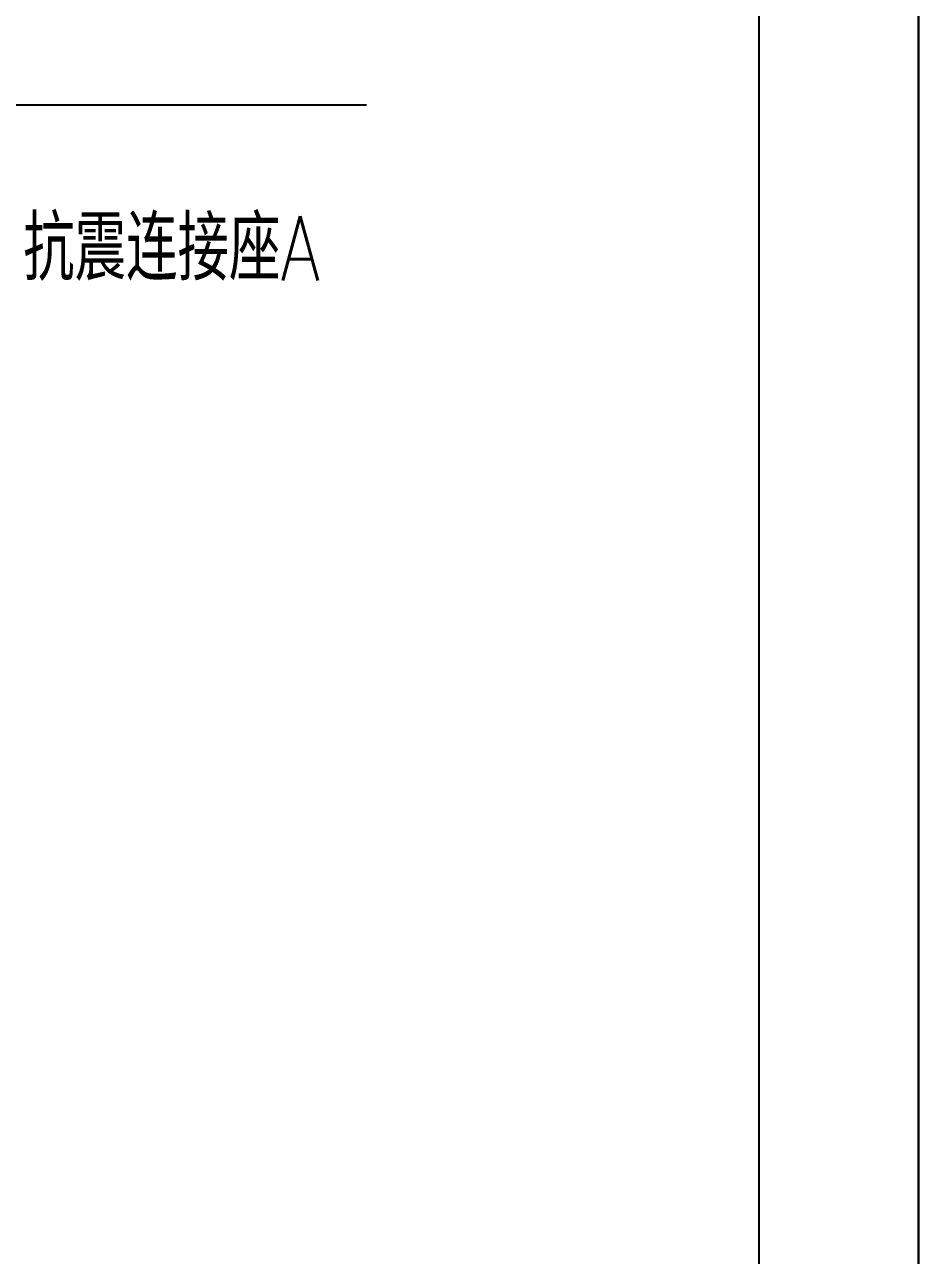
# Model space of a CAD drawing. Extents: x 1031190 to 1725648, y 733081 to 1571294.
# Drawn here: x 1166994 to 1172553, y 1232041 to 1239697 of the extents above; entities that cross this region are included whole.
import ezdxf

# ---------------------------------------------------------------- set-up
doc = ezdxf.new("R2010")
doc.units = 0
doc.header["$LTSCALE"] = 1000
doc.header["$MEASUREMENT"] = 0
doc.layers.add('A-文字', color=3, linetype='Continuous', lineweight=30)
doc.layers.add('bz', color=2, linetype='Continuous')
doc.layers.add('W_DIM', color=4, linetype='Continuous')
doc.styles.add('wwp100', font='txt.shx', dxfattribs={"width": 0.7, "height": 400, "bigfont": 'hztxt.shx'})

msp = doc.modelspace()

# ---------------------------------------------------------------- linework, layer by layer
at = {"color": 7}
msp.add_line((1171562.6, 1222928.1), (1171562.6, 1241937.5), dxfattribs=at)
msp.add_line((1171562.6, 1222928.1), (1171562.6, 1241937.5), dxfattribs=at)
at = {"layer": 'A-文字'}
msp.add_lwpolyline([(1101948.5, 1260917.1), (1172552.7, 1260917.1), (1172552.7, 1203515.5), (1101948.5, 1203515.5)], close=True, dxfattribs=at)
at = {"layer": 'bz'}
msp.add_line((1151048.6, 1239198.1), (1169120.6, 1239198.1), dxfattribs=at)

# ---------------------------------------------------------------- texts
at = {"layer": 'W_DIM', "color": 7, "style": 'wwp100', "width": 0.8}
msp.add_text('抗震连接座A', height=400, dxfattribs=at).set_placement((1166984.9, 1238105.5))

doc.saveas('drawing.dxf')
